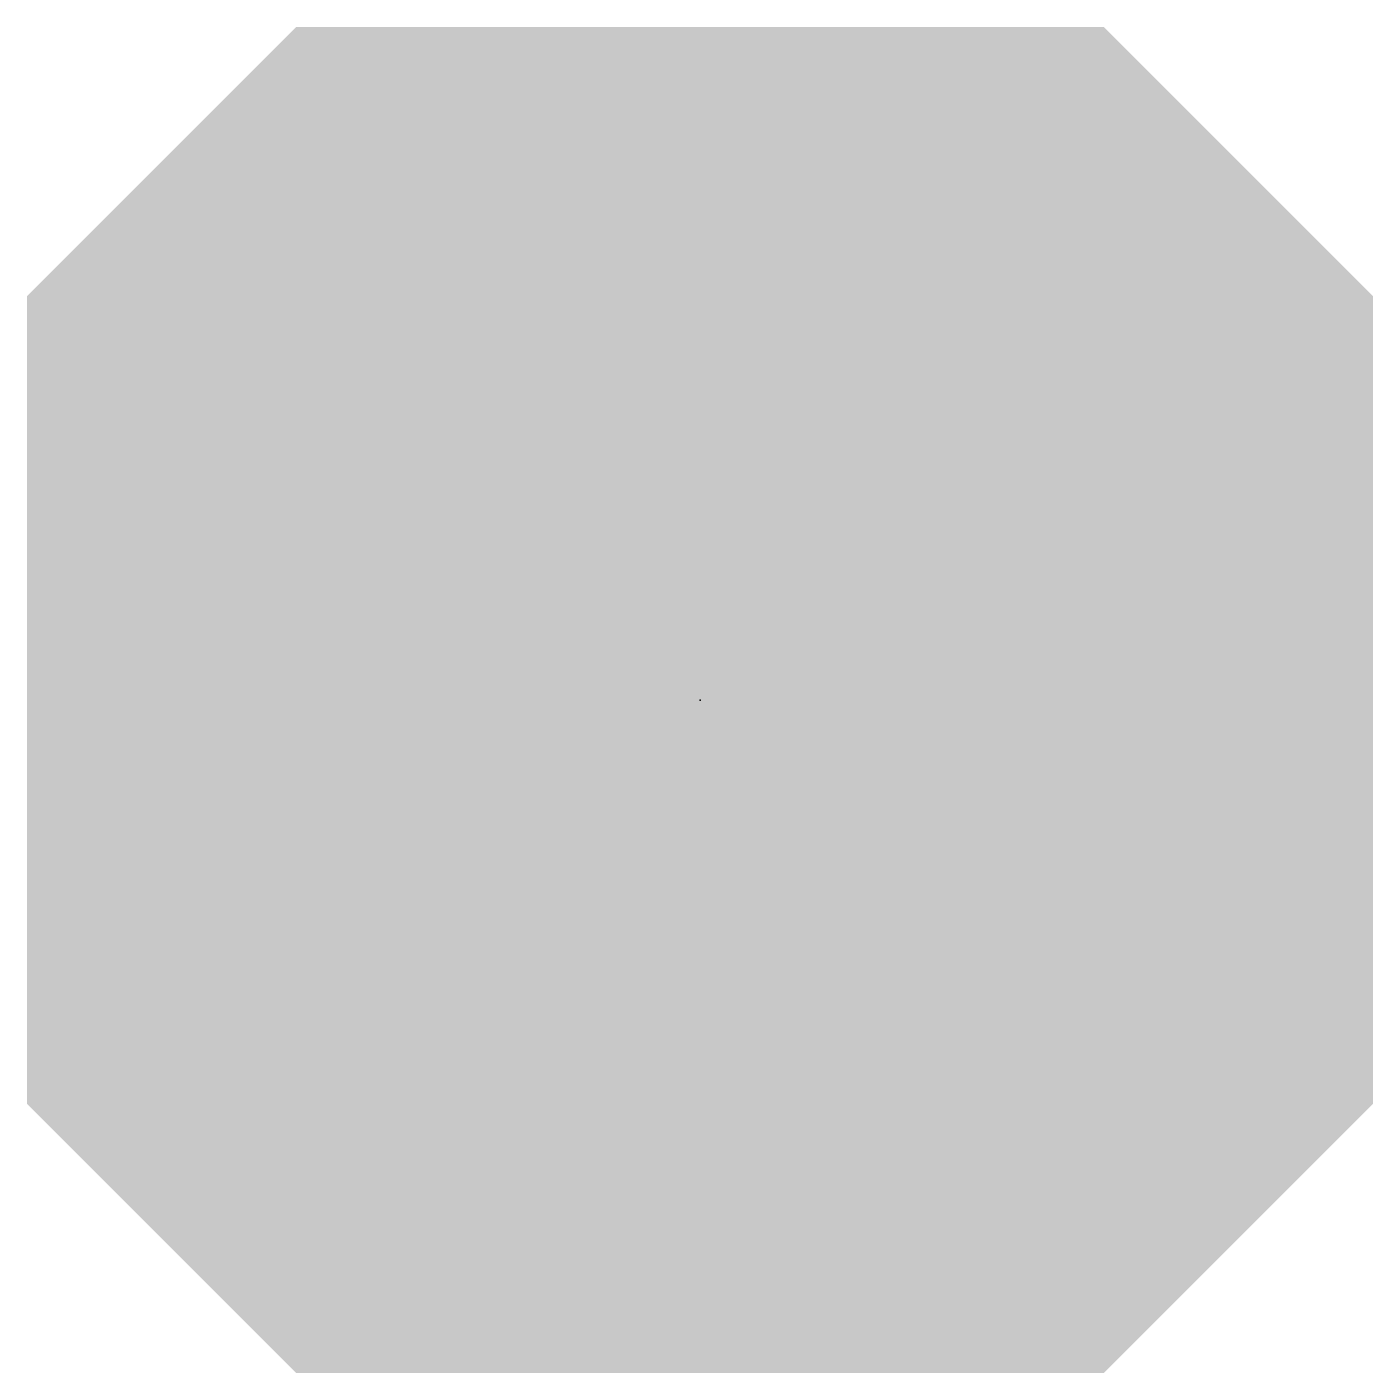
# Model space of a CAD drawing. Header units: feet. Extents: x -0.03 to 0.03, y -0.03 to 0.03.
import ezdxf

# ---------------------------------------------------------------- set-up
doc = ezdxf.new("R2010")
doc.units = ezdxf.units.FT
doc.header["$MEASUREMENT"] = 0

msp = doc.modelspace()

# ---------------------------------------------------------------- hatches: boundary and pattern name
msp.add_hatch(color=256).paths.add_polyline_path([(-0.018, -0.03), (-0.03, -0.018), (-0.03, 0.018), (-0.018, 0.03), (0.018, 0.03), (0.03, 0.018), (0.03, -0.018), (0.018, -0.03)])

# ---------------------------------------------------------------- linework, layer by layer
msp.add_point((0, 0))

doc.saveas('drawing.dxf')
